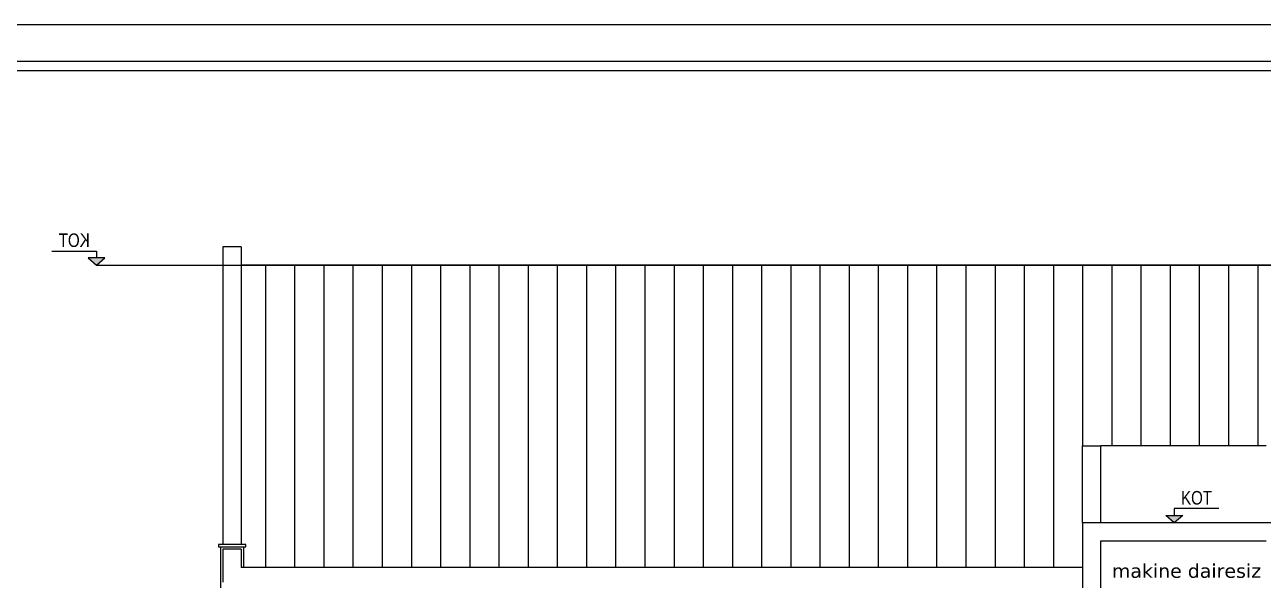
# Model space of a CAD drawing. Header units: millimetres. Extents: x 43168.9 to 43194.6, y -25545.1 to -25543.4.
# Drawn here: x 43181.277 to 43181.816, y -25543.752 to -25543.51 of the extents above; entities that cross this region are included whole.
import ezdxf
from ezdxf.enums import TextEntityAlignment as Align

# ---------------------------------------------------------------- set-up
doc = ezdxf.new("R2010")
doc.units = ezdxf.units.MM
doc.header["$LTSCALE"] = 200
doc.linetypes.add('kesit_$0$HIDDEN2', pattern=[0.1875, 0.125, -0.0625])
for name, color, linetype in [('cam_sgh', 1, 'Continuous'), ('duv_sgh', 4, 'Continuous'), ('gor-3_sgh', 191, 'Continuous'), ('gor-4_sgh', 17, 'Continuous'), ('kaplama-gnl_sgh', 30, 'Continuous'), ('kesit_$0$izd-alt_sgh', 8, 'kesit_$0$HIDDEN2'), ('kolon-b.a_sgh', 6, 'Continuous'), ('pafta_sgh', 11, 'Continuous'), ('siva_sgh', 145, 'Continuous'), ('yazi-mahal_sgh', 12, 'Continuous')]:
    doc.layers.add(name, color=color, linetype=linetype)
doc.styles.add('kesit_$0$text2', font='arial.ttf')
doc.styles.add('text1', font='VERDANA.TTF')

msp = doc.modelspace()

# ---------------------------------------------------------------- hatches: boundary and pattern name
for points in [[(43181.30494, -25543.61132), (43181.31229, -25543.61132), (43181.30862, -25543.61456)], [(43181.78131, -25543.72332), (43181.77396, -25543.72332), (43181.77764, -25543.72656)]]:
    msp.add_hatch(color=256).paths.add_polyline_path(points)

# ---------------------------------------------------------------- linework, layer by layer
at = {"color": 0, "linetype": 'ByBlock'}
for p, q in [((43181.28921, -25543.60838), (43181.30862, -25543.60838)), ((43181.30862, -25543.60838), (43181.30862, -25543.61132)), ((43181.79704, -25543.72038), (43181.77764, -25543.72038)), ((43181.77764, -25543.72038), (43181.77764, -25543.72332))]:
    msp.add_line(p, q, dxfattribs=at)
for p, q in [((43181.31229, -25543.61132), (43181.30494, -25543.61132)), ((43181.30494, -25543.61132), (43181.30862, -25543.61456)), ((43181.30862, -25543.61456), (43181.31229, -25543.61132)), ((43181.77396, -25543.72332), (43181.78131, -25543.72332)), ((43181.77764, -25543.72656), (43181.77396, -25543.72332)), ((43181.78131, -25543.72332), (43181.77764, -25543.72656))]:
    msp.add_line(p, q)
at = {"layer": 'cam_sgh'}
msp.add_line((43181.81764, -25543.69313), (43181.74564, -25543.69313), dxfattribs=at)
at = {"layer": 'duv_sgh'}
for p, q in [((43181.73764, -25543.72656), (43181.73764, -25543.69313)), ((43181.73764, -25543.69313), (43181.74564, -25543.69313)), ((43181.74564, -25543.72656), (43181.74564, -25543.69313)), ((43181.82564, -25543.72656), (43181.73764, -25543.72656)), ((43181.73764, -25543.72656), (43181.73764, -25543.80256)), ((43181.81764, -25543.73456), (43181.74556, -25543.73456)), ((43181.74556, -25543.73456), (43181.74556, -25543.80256))]:
    msp.add_line(p, q, dxfattribs=at)
at = {"layer": 'gor-3_sgh'}
for p, q in [((43181.36364, -25543.60656), (43181.36364, -25543.73601)), ((43181.37164, -25543.60656), (43181.36364, -25543.60656)), ((43181.37164, -25543.60656), (43181.37164, -25543.73601)), ((43181.84764, -25543.61456), (43181.37164, -25543.61456))]:
    msp.add_line(p, q, dxfattribs=at)
at = {"layer": 'gor-4_sgh'}
for p, q in [((43181.38228, -25543.74601), (43181.38228, -25543.61456)), ((43181.39498, -25543.74601), (43181.39498, -25543.61456)), ((43181.40768, -25543.74601), (43181.40768, -25543.61456)), ((43181.42038, -25543.74601), (43181.42038, -25543.61456)), ((43181.43308, -25543.74601), (43181.43308, -25543.61456)), ((43181.44578, -25543.74601), (43181.44578, -25543.61456)), ((43181.45848, -25543.74601), (43181.45848, -25543.61456)), ((43181.47118, -25543.74601), (43181.47118, -25543.61456)), ((43181.48388, -25543.74601), (43181.48388, -25543.61456)), ((43181.49658, -25543.74601), (43181.49658, -25543.61456)), ((43181.50928, -25543.74601), (43181.50928, -25543.61456)), ((43181.52198, -25543.74601), (43181.52198, -25543.61456)), ((43181.53468, -25543.74601), (43181.53468, -25543.61456)), ((43181.54738, -25543.74601), (43181.54738, -25543.61456)), ((43181.56008, -25543.74601), (43181.56008, -25543.61456)), ((43181.57278, -25543.74601), (43181.57278, -25543.61456)), ((43181.58548, -25543.74601), (43181.58548, -25543.61456)), ((43181.59818, -25543.74601), (43181.59818, -25543.61456)), ((43181.61088, -25543.74601), (43181.61088, -25543.61456)), ((43181.62358, -25543.74601), (43181.62358, -25543.61456)), ((43181.63628, -25543.74601), (43181.63628, -25543.61456)), ((43181.64898, -25543.74601), (43181.64898, -25543.61456)), ((43181.66168, -25543.74601), (43181.66168, -25543.61456)), ((43181.67438, -25543.74601), (43181.67438, -25543.61456)), ((43181.68708, -25543.74601), (43181.68708, -25543.61456)), ((43181.69978, -25543.74601), (43181.69978, -25543.61456)), ((43181.71248, -25543.74601), (43181.71248, -25543.61456)), ((43181.72518, -25543.74601), (43181.72518, -25543.61456)), ((43181.73788, -25543.69313), (43181.73788, -25543.61456)), ((43181.75058, -25543.69313), (43181.75058, -25543.61456)), ((43181.76328, -25543.69313), (43181.76328, -25543.61456)), ((43181.77598, -25543.69313), (43181.77598, -25543.61456)), ((43181.78868, -25543.69313), (43181.78868, -25543.61456)), ((43181.80138, -25543.69313), (43181.80138, -25543.61456)), ((43181.81408, -25543.69313), (43181.81408, -25543.61456))]:
    msp.add_line(p, q, dxfattribs=at)
at = {"layer": 'kaplama-gnl_sgh'}
for p, q in [((43181.37364, -25543.73601), (43181.36164, -25543.73601)), ((43181.36164, -25543.73601), (43181.36164, -25543.73701)), ((43181.37364, -25543.73701), (43181.37364, -25543.73601)), ((43181.36164, -25543.73701), (43181.37364, -25543.73701))]:
    msp.add_line(p, q, dxfattribs=at)
at = {"layer": 'kesit_$0$izd-alt_sgh'}
msp.add_line((43181.30862, -25543.61456), (43182.76331, -25543.61456), dxfattribs=at)
at = {"layer": 'kolon-b.a_sgh'}
for p, q in [((43181.36364, -25543.73801), (43181.36364, -25543.75245)), ((43181.37164, -25543.73801), (43181.36364, -25543.73801)), ((43181.37164, -25543.73801), (43181.37164, -25543.74601)), ((43181.73764, -25543.74601), (43181.37164, -25543.74601))]:
    msp.add_line(p, q, dxfattribs=at)
at = {"layer": 'pafta_sgh'}
for p, q in [((43185.35588, -25543.51), (43180.95588, -25543.51)), ((43185.33988, -25543.526), (43180.97188, -25543.526)), ((43185.33588, -25543.53), (43180.97588, -25543.53))]:
    msp.add_line(p, q, dxfattribs=at)
at = {"layer": 'siva_sgh'}
for p, q in [((43181.36264, -25543.73701), (43181.36264, -25544.46255)), ((43181.37264, -25543.73701), (43181.37264, -25543.74601))]:
    msp.add_line(p, q, dxfattribs=at)

# ---------------------------------------------------------------- texts
at = {"color": 0, "linetype": 'ByBlock', "style": 'kesit_$0$text2', "text_generation_flag": 2, "width": 0.8}
msp.add_attdef('KOT', text='+0.00', height=0.00588, dxfattribs=at).set_placement((43181.29217, -25543.60838), align=Align.BOTTOM_RIGHT)
at = {"color": 0, "linetype": 'ByBlock', "style": 'kesit_$0$text2', "text_generation_flag": 6, "width": 0.8}
msp.add_attdef('KOT', text='+0.00', height=0.00588, rotation=180, dxfattribs=at).set_placement((43181.79409, -25543.72038), align=Align.BOTTOM_RIGHT)
at = {"layer": 'yazi-mahal_sgh', "style": 'text1'}
msp.add_text('makine dairesiz', height=0.006, dxfattribs=at).set_placement((43181.81542, -25543.75049), align=Align.RIGHT)

doc.saveas('drawing.dxf')
